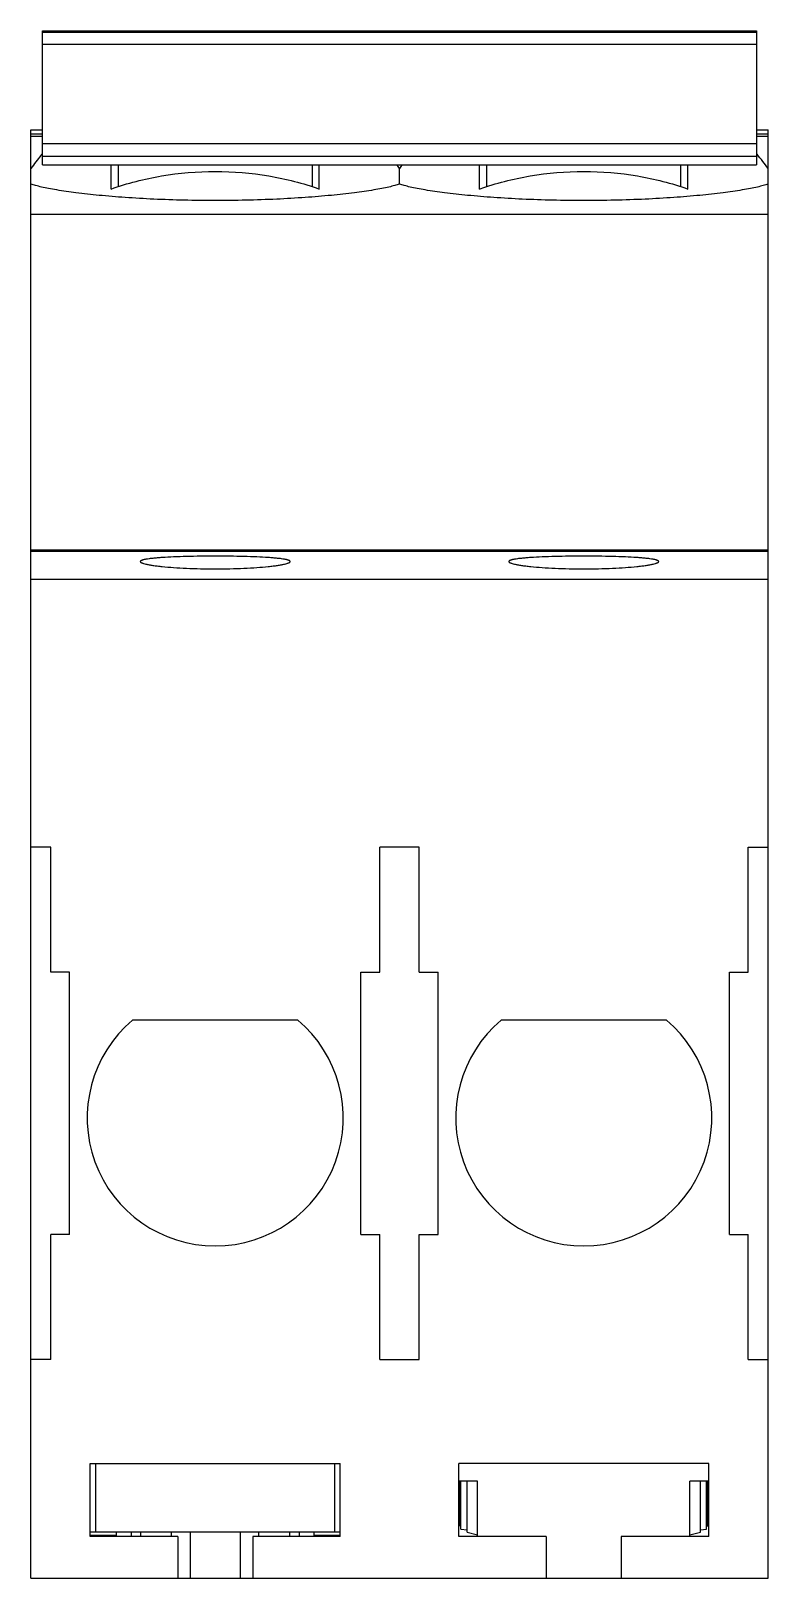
# Model space of a CAD drawing. Header units: millimetres. Extents: x 14.3 to 49.7, y 7.1 to 81.4.
import ezdxf

# ---------------------------------------------------------------- set-up
doc = ezdxf.new("R2010")
doc.units = ezdxf.units.MM
doc.header["$LTSCALE"] = 5.73472
doc.layers.get('0').update_dxf_attribs({"linetype": 'CONTINUOUS'})

msp = doc.modelspace()

# ---------------------------------------------------------------- linework, layer by layer
at = {"color": 7, "linetype": 'CONTINUOUS'}
for p, q in [((14.814, 74.921), (14.814, 81.353)), ((14.814, 81.353), (49.114, 81.353)), ((49.114, 81.277), (14.814, 81.277)), ((49.114, 81.353), (49.114, 74.921)), ((14.814, 80.721), (49.114, 80.721)), ((14.264, 76.302), (14.264, 76.606)), ((14.264, 76.606), (14.814, 76.606)), ((49.114, 76.606), (49.664, 76.606)), ((49.664, 76.302), (49.664, 76.606)), ((14.264, 76.406), (14.814, 76.406)), ((14.264, 7.053), (14.264, 76.296)), ((14.264, 76.296), (14.814, 76.296)), ((14.814, 75.955), (49.114, 75.955)), ((49.114, 76.406), (49.664, 76.406)), ((49.114, 76.296), (49.664, 76.296)), ((49.664, 7.053), (49.664, 76.296)), ((14.775, 75.416), (14.788, 75.43)), ((14.802, 75.394), (14.814, 75.409)), ((49.114, 75.318), (14.814, 75.318)), ((14.814, 74.921), (49.114, 74.921)), ((18.114, 73.76), (18.114, 74.921)), ((18.464, 73.863), (18.464, 74.921)), ((27.764, 74.921), (27.764, 73.863)), ((28.114, 73.76), (28.114, 74.921)), ((31.964, 73.997), (31.964, 74.742)), ((31.964, 73.997), (31.964, 74.742)), ((35.814, 73.76), (35.814, 74.921)), ((36.164, 73.863), (36.164, 74.921)), ((45.464, 74.921), (45.464, 73.863)), ((45.814, 73.76), (45.814, 74.921)), ((14.264, 72.558), (49.664, 72.558)), ((49.664, 56.423), (14.264, 56.423)), ((49.664, 56.353), (14.264, 56.353)), ((14.264, 55.025), (49.664, 55.025)), ((15.214, 42.153), (14.264, 42.153)), ((15.214, 36.153), (15.214, 42.153)), ((31.014, 36.153), (31.014, 42.153)), ((32.914, 42.153), (31.014, 42.153)), ((32.914, 36.153), (32.914, 42.153)), ((48.714, 42.153), (49.664, 42.153)), ((48.714, 36.153), (48.714, 42.153)), ((16.114, 36.153), (15.214, 36.153)), ((16.114, 23.553), (16.114, 36.153)), ((30.114, 36.153), (31.014, 36.153)), ((30.114, 23.553), (30.114, 36.153)), ((32.914, 36.153), (33.814, 36.153)), ((33.814, 23.553), (33.814, 36.153)), ((47.814, 36.153), (48.714, 36.153)), ((47.814, 23.553), (47.814, 36.153)), ((27.079, 33.853), (19.149, 33.853)), ((44.779, 33.853), (36.849, 33.853)), ((16.114, 23.553), (15.214, 23.553)), ((15.214, 17.553), (15.214, 23.553)), ((30.114, 23.553), (31.014, 23.553)), ((31.014, 17.553), (31.014, 23.553)), ((32.914, 23.553), (33.814, 23.553)), ((32.914, 17.553), (32.914, 23.553)), ((47.814, 23.553), (48.714, 23.553)), ((48.714, 17.553), (48.714, 23.553)), ((15.214, 17.553), (14.264, 17.553)), ((31.014, 17.553), (32.914, 17.553)), ((48.714, 17.553), (49.664, 17.553)), ((17.114, 12.553), (29.114, 12.553)), ((17.114, 9.053), (17.114, 12.553)), ((17.364, 12.553), (17.364, 9.253)), ((28.864, 9.253), (28.864, 12.553)), ((29.114, 9.053), (29.114, 12.553)), ((46.814, 12.553), (34.814, 12.553)), ((34.814, 9.053), (34.814, 12.553)), ((46.814, 9.053), (46.814, 12.553)), ((35.714, 11.706), (34.814, 11.706)), ((34.864, 9.559), (34.864, 11.706)), ((34.914, 9.405), (34.914, 11.706)), ((35.214, 9.26), (35.214, 11.706)), ((35.714, 9.056), (35.714, 11.706)), ((46.814, 11.706), (45.914, 11.706)), ((45.914, 9.056), (45.914, 11.706)), ((46.414, 9.26), (46.414, 11.706)), ((46.714, 9.405), (46.714, 11.706)), ((46.764, 9.559), (46.764, 11.706)), ((34.814, 10.726), (34.864, 10.726)), ((46.764, 10.726), (46.814, 10.726)), ((29.114, 9.253), (17.114, 9.253)), ((18.364, 9.102), (17.114, 9.099)), ((21.314, 9.053), (17.114, 9.053)), ((18.014, 9.056), (18.014, 9.101)), ((18.364, 9.253), (18.364, 9.053)), ((19.088, 9.053), (19.088, 9.253)), ((19.532, 9.253), (19.532, 9.053)), ((21.014, 9.053), (21.014, 9.253)), ((21.314, 9.053), (21.314, 7.053)), ((21.914, 9.253), (21.914, 7.053)), ((24.314, 9.253), (24.314, 7.053)), ((29.114, 9.053), (24.914, 9.053)), ((24.914, 9.053), (24.914, 7.053)), ((25.214, 9.053), (25.214, 9.253)), ((26.696, 9.053), (26.696, 9.253)), ((27.14, 9.253), (27.14, 9.053)), ((27.864, 9.053), (27.864, 9.253)), ((29.114, 9.099), (27.864, 9.102)), ((28.214, 9.056), (28.214, 9.101)), ((39.014, 9.053), (34.814, 9.053)), ((34.864, 9.559), (34.914, 9.559)), ((34.914, 9.405), (35.214, 9.373)), ((35.214, 9.26), (35.714, 9.125)), ((39.014, 9.053), (39.014, 7.053)), ((46.814, 9.053), (42.614, 9.053)), ((42.614, 9.053), (42.614, 7.053)), ((45.914, 9.125), (46.414, 9.26)), ((46.414, 9.373), (46.714, 9.405)), ((46.714, 9.559), (46.764, 9.559)), ((14.264, 7.053), (49.664, 7.053))]:
    msp.add_line(p, q, dxfattribs=at)
for centre, radius, start, end in [((23.113, 68.552), 10.799, 140.81071, 145.02605), ((23.133, 68.536), 10.825, 140.54062, 140.81244), ((40.814, 68.552), 10.8, 34.97078, 39.55844), ((23.114, 68.552), 10.8, 34.97078, 36.19873), ((40.814, 68.552), 10.8, 143.80127, 145.02922), ((23.114, 29.153), 6.149, 130.15372, 49.84628), ((40.814, 29.153), 6.149, 130.15372, 49.84628)]:
    msp.add_arc(centre, radius, start, end, dxfattribs=at)
for points, knots in [([(18.114, 73.76), (18.899, 74.043), (20.553, 74.467), (22.252, 74.606), (23.114, 74.606)], [0, 0, 0, 0, 0.492099, 1, 1, 1, 1]), ([(23.114, 74.606), (23.976, 74.606), (25.675, 74.467), (27.329, 74.043), (28.114, 73.76)], [0, 0, 0, 0, 0.507901, 1, 1, 1, 1]), ([(35.814, 73.76), (36.599, 74.043), (38.253, 74.467), (39.952, 74.606), (40.814, 74.606)], [0, 0, 0, 0, 0.492099, 1, 1, 1, 1]), ([(40.814, 74.606), (41.676, 74.606), (43.375, 74.467), (45.029, 74.043), (45.814, 73.76)], [0, 0, 0, 0, 0.507901, 1, 1, 1, 1]), ([(23.114, 73.207), (22.615, 73.207), (21.631, 73.218), (20.189, 73.267), (18.827, 73.346), (17.582, 73.448), (16.485, 73.569), (15.678, 73.684), (15.127, 73.783), (14.79, 73.852), (14.508, 73.921), (14.339, 73.972), (14.264, 73.997)], [0, 0, 0, 0, 0.168001, 0.331468, 0.485925, 0.62742, 0.752335, 0.857563, 0.902009, 0.940691, 0.973408, 1, 1, 1, 1]), ([(31.964, 73.997), (31.889, 73.972), (31.72, 73.921), (31.438, 73.852), (31.101, 73.783), (30.55, 73.684), (29.743, 73.569), (28.646, 73.448), (27.401, 73.346), (25.541, 73.238), (24.098, 73.207), (23.114, 73.207)], [0, 0, 0, 0, 0.026596, 0.059321, 0.098015, 0.142472, 0.2477, 0.372612, 0.51411, 0.66856, 1, 1, 1, 1]), ([(40.814, 73.207), (40.315, 73.207), (39.331, 73.218), (37.889, 73.267), (36.527, 73.346), (35.282, 73.448), (34.185, 73.569), (33.378, 73.684), (32.827, 73.783), (32.49, 73.852), (32.208, 73.921), (32.039, 73.972), (31.964, 73.997)], [0, 0, 0, 0, 0.167988, 0.331441, 0.485921, 0.627418, 0.752313, 0.857547, 0.902005, 0.940694, 0.973409, 1, 1, 1, 1]), ([(49.664, 73.997), (49.589, 73.972), (49.42, 73.921), (49.138, 73.852), (48.801, 73.783), (48.25, 73.684), (47.443, 73.569), (46.346, 73.448), (45.101, 73.346), (43.241, 73.238), (41.798, 73.207), (40.814, 73.207)], [0, 0, 0, 0, 0.026596, 0.059321, 0.098015, 0.142473, 0.2477, 0.372611, 0.514111, 0.66856, 1, 1, 1, 1]), ([(23.114, 56.128), (22.88, 56.128), (22.42, 56.125), (21.752, 56.114), (21.137, 56.094), (20.669, 56.071), (20.338, 56.046), (20.129, 56.027), (19.948, 56.006), (19.816, 55.987), (19.726, 55.969), (19.671, 55.957), (19.624, 55.944), (19.585, 55.93), (19.555, 55.917), (19.532, 55.903), (19.518, 55.888), (19.514, 55.876), (19.514, 55.871)], [0, 0, 0, 0, 0.193294, 0.379232, 0.550506, 0.700683, 0.766032, 0.824066, 0.874249, 0.916181, 0.933944, 0.949532, 0.962943, 0.974188, 0.983308, 0.990409, 0.995759, 1, 1, 1, 1]), ([(19.514, 55.871), (19.514, 55.86), (19.529, 55.841), (19.555, 55.824), (19.585, 55.808), (19.624, 55.793), (19.692, 55.771), (19.797, 55.744), (19.947, 55.714), (20.128, 55.685), (20.338, 55.657), (20.668, 55.62), (21.136, 55.58), (21.751, 55.545), (22.419, 55.523), (22.879, 55.518), (23.114, 55.518)], [0, 0, 0, 0, 0.009558, 0.016824, 0.026115, 0.037526, 0.051094, 0.084714, 0.12685, 0.177164, 0.235255, 0.300592, 0.450583, 0.621535, 0.807097, 1, 1, 1, 1]), ([(26.714, 55.871), (26.714, 55.876), (26.71, 55.888), (26.696, 55.903), (26.673, 55.917), (26.643, 55.93), (26.604, 55.944), (26.557, 55.957), (26.502, 55.969), (26.412, 55.987), (26.28, 56.006), (26.1, 56.027), (25.89, 56.046), (25.559, 56.071), (25.091, 56.094), (24.476, 56.114), (23.808, 56.125), (23.348, 56.128), (23.114, 56.128)], [0, 0, 0, 0, 0.004241, 0.009591, 0.016692, 0.025812, 0.037056, 0.050465, 0.066053, 0.083816, 0.125745, 0.175926, 0.23396, 0.299308, 0.449488, 0.620766, 0.806708, 1, 1, 1, 1]), ([(23.114, 55.518), (23.349, 55.518), (23.809, 55.523), (24.477, 55.545), (25.092, 55.58), (25.56, 55.62), (25.89, 55.657), (26.1, 55.685), (26.281, 55.714), (26.431, 55.744), (26.536, 55.771), (26.604, 55.793), (26.643, 55.808), (26.673, 55.824), (26.699, 55.841), (26.714, 55.86), (26.714, 55.871)], [0, 0, 0, 0, 0.192905, 0.378462, 0.549411, 0.699399, 0.764736, 0.822827, 0.873143, 0.915282, 0.948903, 0.962472, 0.973885, 0.983176, 0.990441, 1, 1, 1, 1]), ([(40.814, 56.128), (40.58, 56.128), (40.12, 56.125), (39.452, 56.114), (38.837, 56.094), (38.369, 56.071), (38.038, 56.046), (37.829, 56.027), (37.648, 56.006), (37.516, 55.987), (37.426, 55.969), (37.371, 55.957), (37.324, 55.944), (37.285, 55.93), (37.255, 55.917), (37.232, 55.903), (37.218, 55.888), (37.214, 55.876), (37.214, 55.871)], [0, 0, 0, 0, 0.193294, 0.379232, 0.550506, 0.700683, 0.766032, 0.824066, 0.874249, 0.916181, 0.933944, 0.949532, 0.962943, 0.974188, 0.983308, 0.990409, 0.995759, 1, 1, 1, 1]), ([(37.214, 55.871), (37.214, 55.86), (37.229, 55.841), (37.255, 55.824), (37.285, 55.808), (37.324, 55.793), (37.392, 55.771), (37.497, 55.744), (37.647, 55.714), (37.828, 55.685), (38.038, 55.657), (38.368, 55.62), (38.836, 55.58), (39.451, 55.545), (40.119, 55.523), (40.579, 55.518), (40.814, 55.518)], [0, 0, 0, 0, 0.009558, 0.016824, 0.026115, 0.037526, 0.051094, 0.084714, 0.12685, 0.177164, 0.235255, 0.300592, 0.450582, 0.621534, 0.807097, 1, 1, 1, 1]), ([(44.414, 55.871), (44.414, 55.876), (44.41, 55.888), (44.396, 55.903), (44.373, 55.917), (44.343, 55.93), (44.304, 55.944), (44.257, 55.957), (44.202, 55.969), (44.112, 55.987), (43.98, 56.006), (43.8, 56.027), (43.59, 56.046), (43.259, 56.071), (42.791, 56.094), (42.176, 56.114), (41.508, 56.125), (41.048, 56.128), (40.814, 56.128)], [0, 0, 0, 0, 0.004241, 0.009591, 0.016692, 0.025812, 0.037056, 0.050465, 0.066053, 0.083816, 0.125745, 0.175926, 0.23396, 0.299308, 0.449488, 0.620766, 0.806708, 1, 1, 1, 1]), ([(40.814, 55.518), (41.049, 55.518), (41.509, 55.523), (42.177, 55.545), (42.792, 55.58), (43.26, 55.62), (43.59, 55.657), (43.8, 55.685), (43.981, 55.714), (44.131, 55.744), (44.236, 55.771), (44.304, 55.793), (44.343, 55.808), (44.373, 55.824), (44.399, 55.841), (44.414, 55.86), (44.414, 55.871)], [0, 0, 0, 0, 0.192905, 0.378462, 0.549411, 0.699399, 0.764736, 0.822827, 0.873143, 0.915282, 0.948903, 0.962472, 0.973885, 0.983176, 0.990441, 1, 1, 1, 1])]:
    msp.add_open_spline(points, degree=3, knots=knots, dxfattribs=at)

doc.saveas('drawing.dxf')
